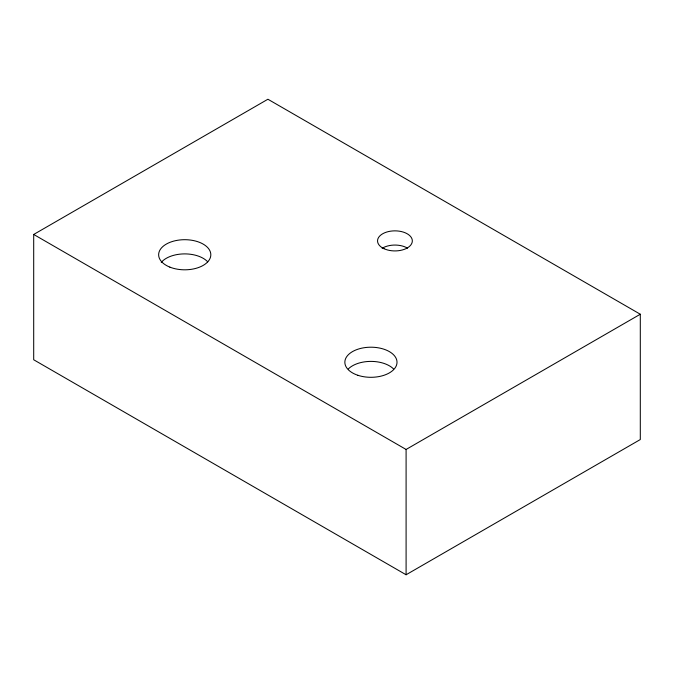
<?xml version="1.0" encoding="UTF-8"?>
<svg xmlns="http://www.w3.org/2000/svg" width="674" height="674" viewBox="0 0 674 674"><rect width="100%" height="100%" fill="white"/><g stroke="black" fill="none" stroke-linecap="round" stroke-linejoin="round"><path stroke-width="1.01" d="M33.7 234.459L267.907 99.238L640.3 314.236L640.3 439.541L406.093 574.762L33.7 359.764L33.7 234.459L406.093 449.457L640.3 314.236M406.093 449.457L406.093 574.762M348.348 368.922A26.084 15.055 0 0 1 393.523 368.922M161.263 262.388A26.084 15.055 0 0 1 184.213 253.896A26.084 15.055 0 0 1 207.735 261.849M382.15 248.293A17.389 10.034 0 0 1 407.526 248.167M357.894 375.292A26.084 15.055 0 0 0 397.011 362.258A26.084 15.055 0 0 0 357.894 349.216A26.084 15.055 0 0 0 357.894 375.292M169.84 267.115A26.084 15.055 0 0 0 210.726 256.027A26.084 15.055 0 0 0 173.648 241.124A26.084 15.055 0 0 0 169.84 267.115M384.028 248.706A17.389 10.034 0 0 0 412.117 242.446A17.389 10.034 0 0 0 388.679 231.527A17.389 10.034 0 0 0 384.028 248.706"/></g></svg>
